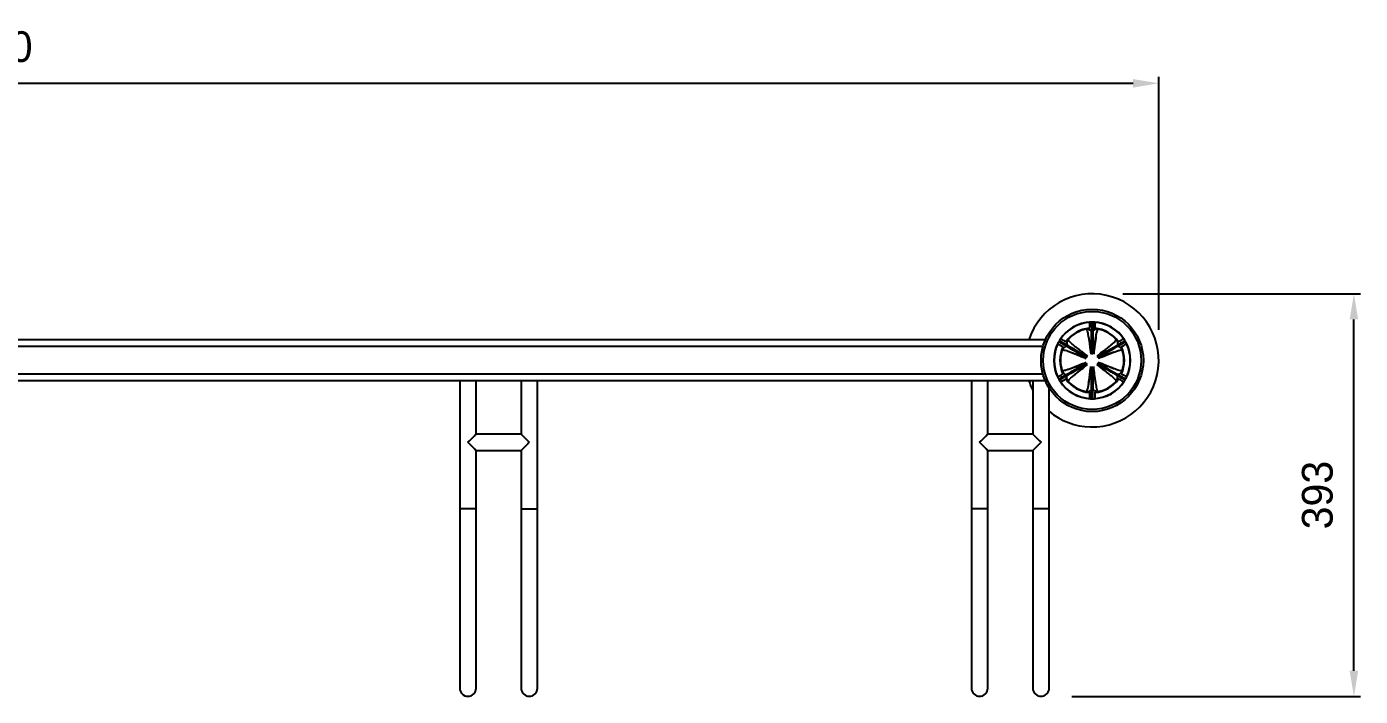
# Model space of a CAD drawing. Header units: millimetres. Extents: x 3621 to 9561, y -2206 to 1994.
# Drawn here: x 5261 to 6564, y -328 to 325 of the extents above; entities that cross this region are included whole.
import ezdxf

# ---------------------------------------------------------------- set-up
doc = ezdxf.new("R2010")
doc.units = ezdxf.units.MM
doc.header["$PDSIZE"] = -1
doc.layers.add('WYMIAR', color=96, linetype='Continuous')
doc.dimstyles.new('1-1', dxfattribs={"dimtxt": 30, "dimasz": 25, "dimexe": 6.25, "dimexo": 30, "dimgap": 20.625, "dimtad": 1, "dimdec": 1, "dimtxsty": 'Standard', "dimcen": 0, "dimclrd": 2, "dimclre": 2, "dimclrt": 2, "dimadec": 0, "dimazin": 0, "dimtfac": 1, "dimtdec": 1, "dimtmove": 0, "dimatfit": 3, "dimfxl": 0, "dimarcsym": 0})

# ---------------------------------------------------------------- blocks, each defined once
blk = doc.blocks.new('rzut')
for p, q in [((1536.6, 1018), (1536.6, 1009.5)), ((1537.9, 1018), (1537.9, 1009.5)), ((1531.4, 1011.1), (1531.4, 1011.1)), ((1531.4, 1011.1), (1531.4, 1011.1)), ((1534.2, 1010.8), (1536.4, 1009.6)), ((1536.4, 1009.6), (1536.6, 1009.5)), ((1536.6, 1009.5), (1536.6, 1009.4)), ((1536.6, 1009.4), (1536.8, 1009.3)), ((1543, 1011.1), (1543, 1011.1)), ((1543, 1011.1), (1543, 1011.1)), ((1491.4, 1000.6), (-576.9, 1000.6)), ((1489.1, 994.2), (-574.7, 994.2)), ((1507.9, 990.8), (1507.9, 990.8)), ((1509.5, 993.1), (1511.7, 994.4)), ((1511.7, 994.4), (1511.9, 994.5)), ((1511.9, 994.5), (1512.1, 994.6)), ((1511.9, 994.5), (1511.9, 994.5)), ((1513.7, 1000.9), (1513.7, 1000.9)), ((1560.7, 1000.9), (1560.7, 1000.9)), ((1560.7, 1000.9), (1560.7, 1000.9)), ((1561.9, 998.3), (1562, 995.8)), ((1562, 995.8), (1561.9, 995.6)), ((1561.9, 995.6), (1561.9, 995.3)), ((1561.9, 995.6), (1561.9, 995.6)), ((1566.5, 990.8), (1566.5, 990.8)), ((1489.1, 967), (-574.7, 967)), ((1507.9, 970.4), (1507.9, 970.4)), ((1512.5, 965.6), (1512.6, 965.7)), ((1512.5, 965.4), (1512.5, 965.6)), ((1512.6, 962.9), (1512.5, 965.4)), ((1512.6, 965.7), (1512.6, 965.9)), ((1562.5, 966.7), (1562.3, 966.6)), ((1562.6, 966.7), (1562.5, 966.7)), ((1562.8, 966.8), (1562.6, 966.7)), ((1564.9, 968.1), (1562.8, 966.8)), ((1566.5, 970.4), (1566.5, 970.4)), ((1491.4, 960.6), (-576.9, 960.6)), ((919.2, 960.6), (919.2, 835.6)), ((935.2, 908.6), (935.2, 960.6)), ((979.2, 960.6), (979.2, 908.6)), ((995.2, 835.6), (995.2, 960.6)), ((1419.2, 960.6), (1419.2, 835.6)), ((1435.2, 908.6), (1435.2, 960.6)), ((1479.2, 960.6), (1479.2, 908.6)), ((1495.2, 835.6), (1495.2, 953.5)), ((1513.7, 960.3), (1513.7, 960.3)), ((1536.6, 943.2), (1536.6, 951.7)), ((1537.8, 951.8), (1537.6, 951.9)), ((1537.9, 951.7), (1537.8, 951.8)), ((1538, 951.6), (1537.9, 951.7)), ((1537.9, 943.2), (1537.9, 951.7)), ((1540.3, 950.4), (1538, 951.6)), ((1560.7, 960.3), (1560.7, 960.3)), ((1560.7, 960.3), (1560.7, 960.3)), ((1531.4, 950.1), (1531.4, 950.1)), ((1531.4, 950.1), (1531.4, 950.1)), ((1543, 950.1), (1543, 950.1)), ((1543, 950.1), (1543, 950.1)), ((979.2, 908.6), (935.2, 908.6)), ((1479.2, 908.6), (1435.2, 908.6)), ((935.2, 835.6), (935.2, 892.6)), ((935.2, 892.6), (979.2, 892.6)), ((979.2, 892.6), (979.2, 835.6)), ((1435.2, 835.6), (1435.2, 892.6)), ((1435.2, 892.6), (1479.2, 892.6)), ((1479.2, 892.6), (1479.2, 835.6)), ((919.2, 835.6), (919.2, 660.6)), ((935.2, 835.6), (919.2, 835.6)), ((935.2, 660.6), (935.2, 835.6)), ((979.2, 835.6), (979.2, 660.6)), ((979.2, 835.6), (995.2, 835.6)), ((995.2, 660.6), (995.2, 835.6)), ((1419.2, 835.6), (1419.2, 660.6)), ((1435.2, 835.6), (1419.2, 835.6)), ((1435.2, 660.6), (1435.2, 835.6)), ((1479.2, 835.6), (1479.2, 660.6)), ((1495.2, 835.6), (1479.2, 835.6)), ((1495.2, 660.6), (1495.2, 835.6))]:
    blk.add_line(p, q)
at = {"flags": 128}
for points in [[(1531.4, 1011.1), (1532.8, 1011.1), (1534.2, 1010.8)], [(1536.6, 987), (1536.6, 990.2), (1536.6, 994.1), (1536.6, 997.9), (1536.6, 1001.2), (1536.6, 1005.2), (1536.6, 1007.9), (1536.6, 1009.5), (1536.6, 1009.5), (1536.6, 1009.5)], [(1504.5, 998.8), (1505.3, 998.3), (1506.1, 997.8), (1507, 997.3), (1507.9, 996.8), (1508.9, 996.2), (1509.8, 995.7), (1510.9, 995.1), (1511.9, 994.5)], [(1505.1, 999.9), (1505.9, 999.4), (1506.8, 998.9), (1507.7, 998.4), (1508.6, 997.9), (1509.5, 997.4), (1510.5, 996.8), (1511.5, 996.2), (1512.5, 995.6)], [(1507.9, 990.8), (1508.6, 992), (1509.5, 993.1)], [(1531.4, 983.3), (1528.6, 984.8), (1525.2, 986.8), (1521.9, 988.7), (1519, 990.3), (1515.6, 992.3), (1513.3, 993.7), (1511.9, 994.5), (1511.9, 994.5), (1511.9, 994.5)], [(1542.5, 984.3), (1545.2, 985.9), (1548.6, 987.9), (1551.9, 989.8), (1554.8, 991.5), (1558.2, 993.5), (1560.5, 994.8), (1561.9, 995.6), (1561.9, 995.6), (1561.9, 995.6)], [(1560.7, 1000.9), (1561.4, 999.7), (1561.9, 998.3)], [(1569.3, 999.9), (1568.5, 999.4), (1567.7, 998.9), (1566.8, 998.4), (1565.9, 997.9), (1564.9, 997.4), (1564, 996.8), (1562.9, 996.2), (1561.9, 995.6)], [(1570, 998.8), (1569.2, 998.3), (1568.3, 997.8), (1567.5, 997.3), (1566.5, 996.8), (1565.6, 996.2), (1564.6, 995.7), (1563.6, 995.1), (1562.6, 994.5)], [(1543.1, 977.9), (1545.8, 976.4), (1549.3, 974.4), (1552.5, 972.5), (1555.4, 970.9), (1558.9, 968.9), (1561.2, 967.5), (1562.6, 966.7), (1562.6, 966.7), (1562.6, 966.7)], [(1504.5, 962.5), (1505.3, 962.9), (1506.1, 963.4), (1507, 963.9), (1507.9, 964.4), (1508.9, 965), (1509.8, 965.6), (1510.9, 966.1), (1511.9, 966.7)], [(1505.1, 961.3), (1505.9, 961.8), (1506.8, 962.3), (1507.7, 962.8), (1508.6, 963.3), (1509.5, 963.8), (1510.5, 964.4), (1511.5, 965), (1512.5, 965.6)], [(1532, 976.9), (1529.3, 975.3), (1525.8, 973.3), (1522.6, 971.4), (1519.7, 969.7), (1516.2, 967.7), (1513.9, 966.4), (1512.5, 965.6), (1512.5, 965.6), (1512.5, 965.6)], [(1537.8, 974.2), (1537.8, 971.1), (1537.9, 967.1), (1537.9, 963.3), (1537.9, 960), (1537.9, 956), (1537.9, 953.3), (1537.9, 951.7), (1537.9, 951.7), (1537.9, 951.7)], [(1569.3, 961.3), (1568.5, 961.8), (1567.7, 962.3), (1566.8, 962.8), (1565.9, 963.3), (1564.9, 963.8), (1564, 964.4), (1562.9, 965), (1561.9, 965.6)], [(1570, 962.5), (1569.2, 962.9), (1568.3, 963.4), (1567.5, 963.9), (1566.5, 964.4), (1565.6, 965), (1564.6, 965.6), (1563.6, 966.1), (1562.6, 966.7)], [(1566.5, 970.4), (1565.9, 969.2), (1564.9, 968.1)], [(1513.7, 960.3), (1513, 961.5), (1512.6, 962.9)], [(1543, 950.1), (1541.7, 950.1), (1540.3, 950.4)], [(927.2, 900.6), (928.7, 902.1), (930.1, 903.5), (931.4, 904.8), (932.6, 906), (933.6, 907), (934.4, 907.8), (934.9, 908.3), (935.2, 908.6), (935.2, 908.6)], [(935.2, 892.6), (935.2, 892.6), (934.9, 892.9), (934.4, 893.4), (933.6, 894.2), (932.6, 895.2), (931.4, 896.4), (930.1, 897.7), (928.7, 899.1), (927.2, 900.6)], [(979.2, 908.6), (979.3, 908.5), (979.7, 908.1), (980.3, 907.5), (981.1, 906.7), (982.1, 905.7), (983.2, 904.6), (984.5, 903.3), (985.8, 902), (987.2, 900.6)], [(987.2, 900.6), (985.8, 899.2), (984.5, 897.9), (983.2, 896.6), (982.1, 895.5), (981.1, 894.5), (980.3, 893.7), (979.7, 893.1), (979.3, 892.7), (979.2, 892.6)], [(1427.2, 900.6), (1428.7, 902.1), (1430.1, 903.5), (1431.4, 904.8), (1432.6, 906), (1433.6, 907), (1434.4, 907.8), (1434.9, 908.3), (1435.2, 908.6), (1435.2, 908.6)], [(1435.2, 892.6), (1435.2, 892.6), (1434.9, 892.9), (1434.4, 893.4), (1433.6, 894.2), (1432.6, 895.2), (1431.4, 896.4), (1430.1, 897.7), (1428.7, 899.1), (1427.2, 900.6)], [(1479.2, 908.6), (1479.3, 908.5), (1479.7, 908.1), (1480.3, 907.5), (1481.1, 906.7), (1482.1, 905.7), (1483.2, 904.6), (1484.5, 903.3), (1485.8, 902), (1487.2, 900.6)], [(1487.2, 900.6), (1485.8, 899.2), (1484.5, 897.9), (1483.2, 896.6), (1482.1, 895.5), (1481.1, 894.5), (1480.3, 893.7), (1479.7, 893.1), (1479.3, 892.7), (1479.2, 892.6)]]:
    blk.add_lwpolyline(points, dxfattribs=at)
for radius in [50, 47.9]:
    blk.add_circle((1537.2, 980.6), radius)
for centre, radius, start, end in [((1537.2, 980.6), 65, 268.4875, 162.0798), ((1537.2, 980.6), 37.5, 92.2005, 147.7879), ((1537.2, 980.6), 37.2, 94.1997, 145.8003), ((1537.2, 980.6), 37.5, 32.2705, 87.7278), ((1537.2, 980.6), 37.2, 34.1997, 85.8003), ((1537.2, 980.6), 31.5, 95.0868, 144.9131), ((1537.2, 980.6), 31, 100.7192, 139.2808), ((1542.2, 1004.6), 6.53, 82.7963, 131.6151), ((1537.2, 980.6), 31.5, 35.0868, 84.9131), ((1537.2, 980.6), 31, 40.7192, 79.2808), ((1537.2, 980.6), 37.5, 152.2737, 207.7817), ((1537.2, 980.6), 37.2, 154.1997, 205.8003), ((1537.2, 980.6), 31.5, 155.0868, 204.9131), ((1537.2, 980.6), 31, 160.7192, 199.2808), ((1508.5, 991.8), 1.11, 240.5714, 240.7414), ((1518.9, 996.9), 6.53, 142.798, 191.6123), ((1513.8, 1000.9), 0.0418, 237.4119, 241.766), ((1560.5, 988.3), 6.53, 22.7976, 71.6143), ((1537.2, 980.6), 31.5, 335.0868, 24.9131), ((1537.2, 980.6), 31, 340.7192, 19.2808), ((1566.5, 990.8), 0.0142, 113.9782, 126.815), ((1537.2, 980.6), 37.5, 332.2455, 27.8265), ((1537.2, 980.6), 37.2, 334.1997, 25.8003), ((1537.2, 980.6), 6.47, 145.1457, 154.8549), ((1537.2, 980.6), 6.47, 205.1457, 214.8549), ((1537.2, 980.6), 6.47, 85.1457, 94.8549), ((1537.2, 980.6), 6.47, 25.1457, 34.8549), ((1537.2, 980.6), 6.47, 325.1457, 334.8549), ((1513.9, 972.9), 6.53, 202.7959, 251.6143), ((1508.5, 969.4), 1.11, 119.2586, 119.4286), ((1537.2, 980.6), 6.47, 265.1457, 274.8549), ((1555.5, 964.3), 6.53, 322.7965, 11.6138), ((1566.5, 970.4), 0.0142, 233.185, 246.0218), ((1537.2, 980.6), 65, 197.9202, 206.8353), ((1537.2, 980.6), 37.5, 212.1798, 267.7395), ((1537.2, 980.6), 37.2, 214.1997, 265.8003), ((1537.2, 980.6), 31.5, 215.0868, 264.9131), ((1537.2, 980.6), 31, 220.7192, 259.2808), ((1513.8, 960.3), 0.0418, 118.234, 122.5881), ((1532.2, 956.6), 6.53, 262.7973, 311.6133), ((1537.2, 980.6), 37.5, 272.1908, 327.7194), ((1537.2, 980.6), 31.5, 275.0868, 324.9131), ((1537.2, 980.6), 37.2, 274.1997, 325.8003), ((1537.2, 980.6), 31, 280.7192, 319.2808), ((1537.2, 980.6), 65, 229.7478, 268.4875), ((927.2, 660.6), 8, 180, 0), ((987.2, 660.6), 8, 180, 0), ((1427.2, 660.6), 8, 180, 0), ((1487.2, 660.6), 8, 180, 0)]:
    blk.add_arc(centre, radius, start, end)
for points, knots in [([(1534.5, 1017.7), (1534.5, 1016.8), (1534.5, 1015.1), (1534.4, 1013), (1534.4, 1012)], [0, 0, 0, 0, 0.495178, 1, 1, 1, 1]), ([(1536.6, 1018), (1536.1, 1018.1), (1535.6, 1018.1), (1535, 1018), (1534.8, 1017.9), (1534.6, 1017.8), (1534.5, 1017.8), (1534.5, 1017.7), (1534.5, 1017.7)], [0, 0, 0, 0, 0.560926, 0.70532, 0.840729, 0.90215, 0.964159, 1, 1, 1, 1]), ([(1537.9, 1018), (1537.7, 1018), (1537.4, 1018), (1537, 1018), (1536.7, 1018), (1536.6, 1018)], [0, 0, 0, 0, 0.378328, 0.683192, 1, 1, 1, 1]), ([(1540, 1017.7), (1539.9, 1017.7), (1539.9, 1017.8), (1539.9, 1017.8), (1539.6, 1018), (1538.9, 1018.1), (1538.3, 1018.1), (1537.9, 1018)], [0, 0, 0, 0, 0.033565, 0.079891, 0.170935, 0.492577, 1, 1, 1, 1]), ([(1540, 1012), (1540, 1012.9), (1540, 1014.6), (1540, 1016.5), (1540, 1017.5), (1540, 1017.7)], [0, 0, 0, 0, 0.424936, 0.855902, 1, 1, 1, 1]), ([(1534.4, 1012), (1534.4, 1012), (1534.4, 1011.9), (1534.4, 1011.9), (1534.1, 1011.7), (1533.1, 1011.4), (1532.2, 1011.2), (1531.4, 1011.1)], [0, 0, 0, 0, 0.0217328, 0.0516562, 0.1092917, 0.3110077, 1, 1, 1, 1]), ([(1531.4, 1011.1), (1531.4, 1011.1), (1531.4, 1011.1), (1531.5, 1011.1), (1531.5, 1011.1), (1531.5, 1011.1)], [0, 0, 0, 0, 0.418269, 0.841966, 1, 1, 1, 1]), ([(1531.4, 1011.1), (1531.4, 1011.1), (1531.4, 1011.1), (1531.4, 1011.1), (1531.4, 1011.1), (1531.4, 1011.1), (1531.4, 1011.1), (1531.4, 1011.1), (1531.4, 1011.1), (1531.4, 1011.1)], [0, 0, 0, 0, 0.2261548, 0.3598292, 0.5067984, 0.6404728, 0.7535502, 0.8666276, 1, 1, 1, 1]), ([(1531.5, 1011.1), (1531.6, 1010.9), (1532, 1010.3), (1532.5, 1008.6), (1533.1, 1006.1), (1533.5, 1004), (1533.7, 1003)], [0, 0, 0, 0, 0.163705, 0.491839, 0.744158, 1, 1, 1, 1]), ([(1536.8, 1009.3), (1536.8, 1009.3), (1536.9, 1009.3), (1537, 1009.3), (1537.1, 1009.3)], [0, 0, 0, 0, 0.262583, 1, 1, 1, 1]), ([(1537.1, 1009.3), (1537.1, 1009.2), (1537.3, 1009.2), (1537.6, 1009.3), (1537.8, 1009.4), (1537.9, 1009.5)], [0, 0, 0, 0, 0.198507, 0.598467, 1, 1, 1, 1]), ([(1537.9, 1009.5), (1537.9, 1009.5), (1537.9, 1009.2), (1537.9, 1008.1), (1537.9, 1005.3), (1537.9, 1001.8), (1537.9, 998), (1537.9, 994.3), (1537.9, 990.6), (1537.8, 988.1), (1537.8, 987)], [0, 0, 0, 0, 0.0000014, 0.1745603, 0.3491169, 0.5363672, 0.6636704, 0.7909703, 0.9119868, 1, 1, 1, 1]), ([(1543, 1011.1), (1542.4, 1011.2), (1541.6, 1011.4), (1540.7, 1011.6), (1540.4, 1011.7), (1540.2, 1011.8), (1540.1, 1011.9), (1540, 1011.9), (1540, 1012), (1540, 1012)], [0, 0, 0, 0, 0.605121, 0.732705, 0.820461, 0.907582, 0.944062, 0.980915, 1, 1, 1, 1]), ([(1540.8, 1003), (1540.9, 1003.6), (1541.2, 1005.5), (1541.7, 1007.9), (1542.4, 1010), (1542.8, 1010.7), (1543, 1011.1)], [0, 0, 0, 0, 0.156539, 0.470244, 0.733105, 1, 1, 1, 1]), ([(1543, 1011.1), (1543, 1011.1), (1543, 1011.1), (1543, 1011.1), (1543, 1011.1), (1543, 1011.1)], [0, 0, 0, 0, 0.296315, 0.689981, 1, 1, 1, 1]), ([(1543, 1011.1), (1543, 1011.1), (1543, 1011.1), (1543, 1011.1), (1543, 1011.1), (1543, 1011.1), (1543, 1011.1), (1543, 1011.1), (1543, 1011.1), (1543, 1011.1)], [0, 0, 0, 0, 0.113822, 0.248803, 0.362986, 0.497968, 0.646374, 0.760557, 1, 1, 1, 1]), ([(1504.5, 998.8), (1504.2, 998.4), (1503.9, 997.9), (1503.7, 997.4), (1503.7, 997.1), (1503.7, 997), (1503.7, 996.8), (1503.7, 996.8), (1503.7, 996.8)], [0, 0, 0, 0, 0.560935, 0.705293, 0.840744, 0.902158, 0.964167, 1, 1, 1, 1]), ([(1503.7, 996.8), (1504.5, 996.4), (1506, 995.5), (1507.7, 994.4), (1508.6, 993.9)], [0, 0, 0, 0, 0.4951751, 1, 1, 1, 1]), ([(1505.1, 999.9), (1505.1, 999.8), (1504.9, 999.5), (1504.7, 999.1), (1504.6, 998.9), (1504.5, 998.8)], [0, 0, 0, 0, 0.378297, 0.683171, 1, 1, 1, 1]), ([(1506.5, 1001.5), (1506.4, 1001.5), (1506.4, 1001.5), (1506.3, 1001.5), (1506, 1001.3), (1505.6, 1000.8), (1505.3, 1000.2), (1505.1, 999.9)], [0, 0, 0, 0, 0.0335503, 0.0798973, 0.1709229, 0.4925767, 1, 1, 1, 1]), ([(1511.4, 998.7), (1510.7, 999.2), (1509.2, 1000), (1507.5, 1000.9), (1506.7, 1001.4), (1506.5, 1001.5)], [0, 0, 0, 0, 0.424938, 0.8559, 1, 1, 1, 1]), ([(1508.6, 993.9), (1508.7, 993.9), (1508.7, 993.8), (1508.7, 993.7), (1508.8, 993.4), (1508.5, 992.4), (1508.2, 991.5), (1507.9, 990.8)], [0, 0, 0, 0, 0.0217253, 0.0516357, 0.10928, 0.3110097, 1, 1, 1, 1]), ([(1507.9, 990.8), (1507.9, 990.8), (1507.9, 990.8), (1508, 990.8), (1508, 990.8), (1508, 990.8)], [0, 0, 0, 0, 0.418308, 0.841745, 1, 1, 1, 1]), ([(1507.9, 990.8), (1507.9, 990.8), (1507.9, 990.8), (1507.9, 990.8), (1507.9, 990.8), (1507.9, 990.8), (1507.9, 990.8), (1507.9, 990.8), (1507.9, 990.8), (1507.9, 990.8)], [0, 0, 0, 0, 0.2445057, 0.3612244, 0.5124886, 0.6498439, 0.7665626, 0.8832813, 1, 1, 1, 1]), ([(1508, 990.8), (1508.2, 990.9), (1508.9, 990.9), (1510.6, 990.6), (1513.1, 989.8), (1515.1, 989.1), (1516.1, 988.7)], [0, 0, 0, 0, 0.163705, 0.49184, 0.744159, 1, 1, 1, 1]), ([(1513.7, 1000.9), (1513.3, 1000.4), (1512.8, 999.8), (1512.2, 999.1), (1511.9, 998.9), (1511.7, 998.8), (1511.6, 998.7), (1511.5, 998.7), (1511.4, 998.7), (1511.4, 998.7)], [0, 0, 0, 0, 0.605132, 0.732699, 0.820461, 0.907568, 0.944047, 0.980937, 1, 1, 1, 1]), ([(1512.1, 994.6), (1512.2, 994.6), (1512.2, 994.7), (1512.3, 994.7), (1512.3, 994.8)], [0, 0, 0, 0, 0.262452, 1, 1, 1, 1]), ([(1512.3, 994.8), (1512.4, 994.8), (1512.5, 995), (1512.6, 995.3), (1512.6, 995.5), (1512.5, 995.6)], [0, 0, 0, 0, 0.1984914, 0.5985158, 1, 1, 1, 1]), ([(1512.5, 995.6), (1512.5, 995.6), (1512.5, 995.5), (1513.9, 994.9), (1516.1, 993.6), (1519.2, 991.8), (1522.5, 989.9), (1525.7, 988), (1528.9, 986.1), (1531, 984.9), (1532, 984.3)], [0, 0, 0, 0, 0.000001, 0.17456, 0.349117, 0.536367, 0.663671, 0.79097, 0.911987, 1, 1, 1, 1]), ([(1513.7, 1000.8), (1513.7, 1000.8), (1513.7, 1000.8), (1513.7, 1000.9), (1513.7, 1000.9), (1513.7, 1000.9)], [0, 0, 0, 0, 0.296046, 0.689662, 1, 1, 1, 1]), ([(1513.7, 1000.9), (1513.7, 1000.9), (1513.7, 1000.9), (1513.7, 1000.9), (1513.7, 1000.9), (1513.7, 1000.9), (1513.7, 1000.9), (1513.7, 1000.9), (1513.7, 1000.9), (1513.7, 1000.9)], [0, 0, 0, 0, 0.130578, 0.261121, 0.369798, 0.500375, 0.662276, 0.770952, 1, 1, 1, 1]), ([(1519.6, 994.9), (1519.1, 995.3), (1517.6, 996.5), (1515.8, 998.2), (1514.3, 999.8), (1513.9, 1000.5), (1513.7, 1000.8)], [0, 0, 0, 0, 0.156539, 0.470245, 0.733105, 1, 1, 1, 1]), ([(1528.8, 987.9), (1528.6, 988), (1528.2, 988.3), (1527.5, 988.8), (1526.8, 989.3), (1526.1, 989.8), (1525.6, 990.2), (1525.1, 990.6), (1524.6, 990.9), (1524.1, 991.3), (1523.7, 991.7), (1523, 992.1), (1522.5, 992.6), (1521.9, 993.1), (1521.5, 993.4), (1520.9, 993.8), (1520.3, 994.3), (1519.9, 994.7), (1519.6, 994.9)], [0, 0, 0, 0, 0.05097, 0.101946, 0.203911, 0.254886, 0.305859, 0.356836, 0.407811, 0.458787, 0.509762, 0.560735, 0.6627, 0.713675, 0.76465, 0.815627, 0.907766, 1, 1, 1, 1]), ([(1519.6, 994.9), (1520.6, 994.1), (1522.6, 992.5), (1525.9, 989.9), (1529.3, 987.3), (1531.6, 985.6), (1532.7, 984.8)], [0, 0, 0, 0, 0.27819, 0.557091, 0.777588, 1, 1, 1, 1]), ([(1533.7, 1003), (1533.7, 1002.8), (1533.8, 1002.3), (1533.9, 1001.7), (1534, 1001), (1534.1, 1000.5), (1534.2, 999.9), (1534.3, 999.2), (1534.4, 998.4), (1534.5, 997.7), (1534.6, 997.1), (1534.6, 996.5), (1534.7, 995.9), (1534.8, 995), (1534.9, 994.2), (1535, 993.3), (1535.1, 992.5), (1535.1, 991.9), (1535.2, 991.6)], [0, 0, 0, 0, 0.050977, 0.152938, 0.203913, 0.254889, 0.305861, 0.356837, 0.4588, 0.509774, 0.560751, 0.611726, 0.6627, 0.713676, 0.815637, 0.866613, 0.917589, 1, 1, 1, 1]), ([(1533.7, 1003), (1533.9, 1001.7), (1534.3, 999.3), (1534.9, 995.1), (1535.4, 990.9), (1535.7, 988), (1535.9, 986.6)], [0, 0, 0, 0, 0.278189, 0.557091, 0.777589, 1, 1, 1, 1]), ([(1535.2, 991.6), (1535.4, 990.8), (1535.7, 989.7), (1536.1, 988.2), (1536.5, 987.4), (1536.7, 987.1)], [0, 0, 0, 0, 0.497196, 0.749515, 1, 1, 1, 1]), ([(1537.8, 987.1), (1538, 987.5), (1538.4, 988.4), (1538.8, 989.9), (1539.1, 991), (1539.3, 991.6)], [0, 0, 0, 0, 0.290905, 0.588291, 1, 1, 1, 1]), ([(1540.8, 1003), (1540.6, 1001.7), (1540.2, 999.3), (1539.6, 995.1), (1539.1, 990.9), (1538.7, 988), (1538.6, 986.6)], [0, 0, 0, 0, 0.278189, 0.557091, 0.777589, 1, 1, 1, 1]), ([(1539.3, 991.6), (1539.3, 991.8), (1539.3, 992.3), (1539.4, 993.1), (1539.5, 994), (1539.6, 994.9), (1539.7, 995.5), (1539.8, 996.1), (1539.9, 996.7), (1539.9, 997.3), (1540, 997.9), (1540.1, 998.7), (1540.2, 999.4), (1540.3, 1000.1), (1540.4, 1000.7), (1540.5, 1001.3), (1540.6, 1002.1), (1540.8, 1002.7), (1540.8, 1003)], [0, 0, 0, 0, 0.050974, 0.101949, 0.203912, 0.254887, 0.305861, 0.356839, 0.407813, 0.458787, 0.509764, 0.560738, 0.662699, 0.713676, 0.76465, 0.815626, 0.907766, 1, 1, 1, 1]), ([(1554.8, 994.9), (1553.8, 994.1), (1551.9, 992.5), (1548.6, 989.9), (1545.2, 987.3), (1542.9, 985.6), (1541.8, 984.8)], [0, 0, 0, 0, 0.27819, 0.557091, 0.777588, 1, 1, 1, 1]), ([(1562.6, 994.5), (1562.6, 994.5), (1562.6, 994.3), (1561.2, 993.8), (1559, 992.4), (1555.9, 990.6), (1552.6, 988.7), (1549.4, 986.9), (1546.2, 985.1), (1544, 983.8), (1543.1, 983.3)], [0, 0, 0, 0, 0.000001, 0.17456, 0.349117, 0.536368, 0.663671, 0.79097, 0.911987, 1, 1, 1, 1]), ([(1554.8, 994.9), (1554.7, 994.8), (1554.3, 994.5), (1553.8, 994), (1553.3, 993.6), (1552.8, 993.3), (1552.4, 992.9), (1551.8, 992.5), (1551.2, 992), (1550.6, 991.5), (1550.2, 991.2), (1549.7, 990.8), (1549.2, 990.4), (1548.5, 989.9), (1547.8, 989.4), (1547.1, 988.9), (1546.5, 988.4), (1546, 988.1), (1545.7, 987.9)], [0, 0, 0, 0, 0.050977, 0.152939, 0.203912, 0.25489, 0.305862, 0.356836, 0.458798, 0.509775, 0.56075, 0.611728, 0.6627, 0.713675, 0.815638, 0.866613, 0.91759, 1, 1, 1, 1]), ([(1560.7, 1000.8), (1560.6, 1000.6), (1560.3, 1000), (1559.1, 998.7), (1557.2, 996.9), (1555.6, 995.5), (1554.8, 994.9)], [0, 0, 0, 0, 0.163705, 0.491839, 0.744158, 1, 1, 1, 1]), ([(1558.4, 988.7), (1559, 988.9), (1560.8, 989.6), (1563.2, 990.4), (1565.3, 990.9), (1566.1, 990.9), (1566.5, 990.8)], [0, 0, 0, 0, 0.15654, 0.470244, 0.733106, 1, 1, 1, 1]), ([(1560.7, 1000.9), (1560.7, 1000.9), (1560.7, 1000.9), (1560.7, 1000.8), (1560.7, 1000.8), (1560.7, 1000.8)], [0, 0, 0, 0, 0.418372, 0.841724, 1, 1, 1, 1]), ([(1563, 998.7), (1563, 998.7), (1563, 998.7), (1562.9, 998.7), (1562.6, 998.9), (1561.8, 999.6), (1561.2, 1000.3), (1560.7, 1000.9)], [0, 0, 0, 0, 0.021759, 0.051674, 0.109318, 0.311024, 1, 1, 1, 1]), ([(1560.7, 1000.9), (1560.7, 1000.9), (1560.7, 1000.9), (1560.7, 1000.9), (1560.7, 1000.9), (1560.7, 1000.9), (1560.7, 1000.9), (1560.7, 1000.9), (1560.7, 1000.9), (1560.7, 1000.9)], [0, 0, 0, 0, 0.25849, 0.366072, 0.526343, 0.633925, 0.763188, 0.892418, 1, 1, 1, 1]), ([(1561.9, 995.3), (1561.9, 995.3), (1561.9, 995.2), (1561.9, 995.1), (1561.9, 995.1)], [0, 0, 0, 0, 0.262428, 1, 1, 1, 1]), ([(1561.9, 995.1), (1562, 995), (1562, 994.9), (1562.2, 994.6), (1562.5, 994.5), (1562.6, 994.5)], [0, 0, 0, 0, 0.198467, 0.598459, 1, 1, 1, 1]), ([(1568, 1001.5), (1567.2, 1001.1), (1565.7, 1000.2), (1563.9, 999.2), (1563, 998.7)], [0, 0, 0, 0, 0.495183, 1, 1, 1, 1]), ([(1566.5, 990.8), (1566.3, 991.4), (1566, 992.2), (1565.8, 993.1), (1565.7, 993.4), (1565.7, 993.6), (1565.7, 993.8), (1565.8, 993.8), (1565.8, 993.9), (1565.8, 993.9)], [0, 0, 0, 0, 0.605132, 0.732686, 0.820457, 0.907567, 0.94405, 0.980915, 1, 1, 1, 1]), ([(1565.8, 993.9), (1566.6, 994.3), (1568.1, 995.2), (1569.7, 996.2), (1570.5, 996.7), (1570.7, 996.8)], [0, 0, 0, 0, 0.424931, 0.855903, 1, 1, 1, 1]), ([(1566.5, 990.8), (1566.5, 990.8), (1566.5, 990.8), (1566.5, 990.8), (1566.5, 990.8), (1566.5, 990.8)], [0, 0, 0, 0, 0.296127, 0.690182, 1, 1, 1, 1]), ([(1566.5, 990.8), (1566.5, 990.8), (1566.5, 990.8), (1566.5, 990.8), (1566.5, 990.8), (1566.5, 990.8), (1566.5, 990.8), (1566.5, 990.8), (1566.5, 990.8), (1566.5, 990.8)], [0, 0, 0, 0, 0.1155965, 0.2311929, 0.3673963, 0.4827939, 0.6326037, 0.7688071, 1, 1, 1, 1]), ([(1569.3, 999.9), (1569.1, 1000.3), (1568.9, 1000.8), (1568.5, 1001.2), (1568.3, 1001.4), (1568.2, 1001.5), (1568.1, 1001.5), (1568, 1001.5), (1568, 1001.5)], [0, 0, 0, 0, 0.560935, 0.705285, 0.840733, 0.902143, 0.964151, 1, 1, 1, 1]), ([(1570, 998.8), (1569.9, 998.9), (1569.7, 999.1), (1569.5, 999.5), (1569.4, 999.8), (1569.3, 999.9)], [0, 0, 0, 0, 0.378286, 0.68319, 1, 1, 1, 1]), ([(1570.7, 996.8), (1570.7, 996.8), (1570.8, 996.8), (1570.8, 996.9), (1570.8, 997.3), (1570.5, 997.9), (1570.2, 998.4), (1570, 998.8)], [0, 0, 0, 0, 0.033571, 0.079897, 0.170946, 0.49258, 1, 1, 1, 1]), ([(1511.9, 966.7), (1511.9, 966.7), (1511.9, 966.9), (1513.2, 967.4), (1515.4, 968.8), (1518.5, 970.6), (1521.8, 972.5), (1525.1, 974.3), (1528.3, 976.2), (1530.4, 977.4), (1531.4, 977.9)], [0, 0, 0, 0, 0.000001, 0.17456, 0.349117, 0.536368, 0.663671, 0.79097, 0.911987, 1, 1, 1, 1]), ([(1516.1, 988.7), (1516.2, 988.6), (1516.7, 988.5), (1517.3, 988.2), (1518, 988), (1518.5, 987.8), (1519, 987.6), (1519.7, 987.3), (1520.4, 987), (1521.1, 986.8), (1521.6, 986.5), (1522.2, 986.3), (1522.8, 986.1), (1523.5, 985.7), (1524.3, 985.4), (1525.1, 985), (1525.8, 984.7), (1526.4, 984.5), (1526.7, 984.3)], [0, 0, 0, 0, 0.050978, 0.152942, 0.203913, 0.254891, 0.305864, 0.356839, 0.458802, 0.509773, 0.560753, 0.611725, 0.662698, 0.713676, 0.815638, 0.866612, 0.917589, 1, 1, 1, 1]), ([(1516.1, 988.7), (1517.3, 988.3), (1519.6, 987.4), (1523.5, 985.8), (1527.4, 984.2), (1530.1, 983), (1531.4, 982.4)], [0, 0, 0, 0, 0.278189, 0.557091, 0.777591, 1, 1, 1, 1]), ([(1516.1, 972.5), (1517.3, 973), (1519.6, 973.8), (1523.5, 975.4), (1527.4, 977.1), (1530.1, 978.2), (1531.4, 978.8)], [0, 0, 0, 0, 0.278189, 0.557091, 0.777591, 1, 1, 1, 1]), ([(1526.7, 984.3), (1527.4, 984.1), (1528.6, 983.8), (1530.1, 983.4), (1531, 983.4), (1531.4, 983.4)], [0, 0, 0, 0, 0.497188, 0.749505, 1, 1, 1, 1]), ([(1531.4, 977.9), (1530.9, 977.8), (1529.9, 977.7), (1528.4, 977.3), (1527.3, 977.1), (1526.7, 976.9)], [0, 0, 0, 0, 0.290903, 0.588293, 1, 1, 1, 1]), ([(1531.9, 984.3), (1531.6, 984.7), (1531.1, 985.5), (1530, 986.7), (1529.2, 987.4), (1528.8, 987.9)], [0, 0, 0, 0, 0.290906, 0.588284, 1, 1, 1, 1]), ([(1545.7, 987.9), (1545.2, 987.3), (1544.4, 986.5), (1543.2, 985.4), (1542.8, 984.7), (1542.5, 984.3)], [0, 0, 0, 0, 0.4971972, 0.7495156, 1, 1, 1, 1]), ([(1558.4, 988.7), (1557.2, 988.3), (1554.9, 987.4), (1550.9, 985.8), (1547, 984.2), (1544.4, 983), (1543.1, 982.4)], [0, 0, 0, 0, 0.278189, 0.557091, 0.777591, 1, 1, 1, 1]), ([(1543.1, 983.4), (1543.6, 983.4), (1544.5, 983.5), (1546.1, 983.9), (1547.1, 984.2), (1547.8, 984.3)], [0, 0, 0, 0, 0.290921, 0.588293, 1, 1, 1, 1]), ([(1558.4, 972.5), (1557.2, 973), (1554.9, 973.8), (1550.9, 975.4), (1547, 977.1), (1544.4, 978.2), (1543.1, 978.8)], [0, 0, 0, 0, 0.278189, 0.557091, 0.777591, 1, 1, 1, 1]), ([(1547.8, 976.9), (1547, 977.1), (1545.9, 977.4), (1544.3, 977.8), (1543.5, 977.8), (1543.1, 977.9)], [0, 0, 0, 0, 0.497188, 0.749505, 1, 1, 1, 1]), ([(1547.8, 984.3), (1548, 984.4), (1548.4, 984.6), (1549.2, 985), (1550, 985.3), (1550.8, 985.7), (1551.3, 985.9), (1551.9, 986.1), (1552.5, 986.4), (1553, 986.6), (1553.6, 986.8), (1554.3, 987.1), (1555, 987.4), (1555.7, 987.7), (1556.2, 987.9), (1556.8, 988.1), (1557.6, 988.4), (1558.1, 988.6), (1558.4, 988.7)], [0, 0, 0, 0, 0.050978, 0.10195, 0.203913, 0.254887, 0.305862, 0.356841, 0.407813, 0.45879, 0.509764, 0.560739, 0.6627, 0.713673, 0.764652, 0.815627, 0.907767, 1, 1, 1, 1]), ([(1508.6, 967.3), (1507.9, 966.9), (1506.4, 966), (1504.8, 965), (1504, 964.5), (1503.7, 964.4)], [0, 0, 0, 0, 0.424938, 0.855905, 1, 1, 1, 1]), ([(1503.7, 964.4), (1503.7, 964.4), (1503.7, 964.4), (1503.7, 964.3), (1503.7, 964), (1503.9, 963.3), (1504.3, 962.8), (1504.5, 962.5)], [0, 0, 0, 0, 0.033571, 0.079897, 0.170946, 0.49258, 1, 1, 1, 1]), ([(1508, 970.4), (1508, 970.4), (1507.9, 970.4), (1507.9, 970.4), (1507.9, 970.4), (1507.9, 970.4)], [0, 0, 0, 0, 0.29611, 0.689678, 1, 1, 1, 1]), ([(1507.9, 970.4), (1508.1, 969.8), (1508.4, 969), (1508.7, 968.2), (1508.7, 967.8), (1508.7, 967.6), (1508.7, 967.5), (1508.7, 967.4), (1508.6, 967.3), (1508.6, 967.3)], [0, 0, 0, 0, 0.605137, 0.732693, 0.820471, 0.907579, 0.944063, 0.980915, 1, 1, 1, 1]), ([(1507.9, 970.4), (1507.9, 970.4), (1507.9, 970.4), (1507.9, 970.4), (1507.9, 970.4), (1507.9, 970.4), (1507.9, 970.4), (1507.9, 970.4), (1507.9, 970.4), (1507.9, 970.4)], [0, 0, 0, 0, 0.1167187, 0.2334374, 0.3501561, 0.4875114, 0.6387756, 0.7554943, 1, 1, 1, 1]), ([(1516.1, 972.5), (1515.5, 972.3), (1513.6, 971.6), (1511.3, 970.8), (1509.2, 970.4), (1508.4, 970.4), (1508, 970.4)], [0, 0, 0, 0, 0.156537, 0.470244, 0.733105, 1, 1, 1, 1]), ([(1512.5, 966.1), (1512.5, 966.2), (1512.4, 966.3), (1512.2, 966.6), (1512, 966.7), (1511.9, 966.7)], [0, 0, 0, 0, 0.198467, 0.598459, 1, 1, 1, 1]), ([(1512.6, 965.9), (1512.6, 965.9), (1512.5, 966), (1512.5, 966.1), (1512.5, 966.1)], [0, 0, 0, 0, 0.262428, 1, 1, 1, 1]), ([(1513.7, 960.4), (1513.8, 960.6), (1514.2, 961.2), (1515.3, 962.6), (1517.2, 964.3), (1518.8, 965.7), (1519.6, 966.3)], [0, 0, 0, 0, 0.1637056, 0.4918388, 0.7441581, 1, 1, 1, 1]), ([(1526.7, 976.9), (1526.5, 976.8), (1526.1, 976.6), (1525.3, 976.3), (1524.5, 975.9), (1523.7, 975.6), (1523.1, 975.3), (1522.5, 975.1), (1522, 974.8), (1521.4, 974.6), (1520.9, 974.4), (1520.2, 974.1), (1519.5, 973.8), (1518.8, 973.5), (1518.3, 973.3), (1517.6, 973.1), (1516.9, 972.8), (1516.4, 972.6), (1516.1, 972.5)], [0, 0, 0, 0, 0.050972, 0.10195, 0.203913, 0.254887, 0.305862, 0.356836, 0.407813, 0.458785, 0.509764, 0.560739, 0.662695, 0.713673, 0.764648, 0.815623, 0.907766, 1, 1, 1, 1]), ([(1519.6, 966.3), (1520.6, 967.1), (1522.6, 968.7), (1525.9, 971.3), (1529.3, 973.9), (1531.6, 975.6), (1532.7, 976.5)], [0, 0, 0, 0, 0.27819, 0.557091, 0.777588, 1, 1, 1, 1]), ([(1519.6, 966.3), (1519.8, 966.4), (1520.1, 966.7), (1520.7, 967.2), (1521.2, 967.6), (1521.6, 967.9), (1522, 968.3), (1522.6, 968.7), (1523.2, 969.2), (1523.8, 969.7), (1524.3, 970.1), (1524.8, 970.4), (1525.3, 970.8), (1525.9, 971.3), (1526.6, 971.8), (1527.3, 972.3), (1528, 972.8), (1528.5, 973.1), (1528.8, 973.3)], [0, 0, 0, 0, 0.050977, 0.152939, 0.203912, 0.25489, 0.305862, 0.356836, 0.458802, 0.509775, 0.560754, 0.611728, 0.6627, 0.713679, 0.815638, 0.866613, 0.91759, 1, 1, 1, 1]), ([(1528.8, 973.3), (1529.3, 973.9), (1530.1, 974.7), (1531.2, 975.9), (1531.7, 976.6), (1531.9, 976.9)], [0, 0, 0, 0, 0.4971972, 0.7495156, 1, 1, 1, 1]), ([(1533.7, 958.2), (1533.9, 959.5), (1534.3, 962), (1534.9, 966.1), (1535.4, 970.4), (1535.7, 973.2), (1535.9, 974.6)], [0, 0, 0, 0, 0.278189, 0.557091, 0.777589, 1, 1, 1, 1]), ([(1535.2, 969.6), (1535.2, 969.4), (1535.1, 969), (1535, 968.1), (1534.9, 967.2), (1534.8, 966.4), (1534.8, 965.7), (1534.7, 965.1), (1534.6, 964.5), (1534.5, 963.9), (1534.4, 963.3), (1534.3, 962.6), (1534.2, 961.8), (1534.1, 961.1), (1534, 960.6), (1533.9, 959.9), (1533.8, 959.1), (1533.7, 958.5), (1533.7, 958.2)], [0, 0, 0, 0, 0.050974, 0.101949, 0.203912, 0.254886, 0.305862, 0.356839, 0.407813, 0.458787, 0.509764, 0.560738, 0.662699, 0.713676, 0.76465, 0.815626, 0.907766, 1, 1, 1, 1]), ([(1536.7, 974.2), (1536.5, 973.7), (1536.1, 972.8), (1535.6, 971.3), (1535.3, 970.2), (1535.2, 969.6)], [0, 0, 0, 0, 0.290905, 0.588291, 1, 1, 1, 1]), ([(1536.6, 951.7), (1536.6, 951.7), (1536.6, 952), (1536.6, 953.2), (1536.6, 955.9), (1536.6, 959.4), (1536.6, 963.2), (1536.6, 967), (1536.6, 970.6), (1536.6, 973.1), (1536.6, 974.2)], [0, 0, 0, 0, 0.000001, 0.17456, 0.349117, 0.536367, 0.66367, 0.79097, 0.911987, 1, 1, 1, 1]), ([(1539.3, 969.6), (1539.1, 970.4), (1538.8, 971.5), (1538.4, 973), (1538, 973.8), (1537.8, 974.2)], [0, 0, 0, 0, 0.4971898, 0.7495077, 1, 1, 1, 1]), ([(1540.8, 958.2), (1540.6, 959.5), (1540.2, 962), (1539.6, 966.1), (1539.1, 970.4), (1538.7, 973.2), (1538.6, 974.6)], [0, 0, 0, 0, 0.278189, 0.557091, 0.777589, 1, 1, 1, 1]), ([(1540.8, 958.2), (1540.8, 958.4), (1540.7, 958.9), (1540.6, 959.5), (1540.5, 960.2), (1540.4, 960.8), (1540.3, 961.3), (1540.2, 962), (1540.1, 962.8), (1540, 963.6), (1539.9, 964.1), (1539.8, 964.7), (1539.7, 965.4), (1539.6, 966.2), (1539.5, 967), (1539.5, 967.9), (1539.4, 968.7), (1539.3, 969.3), (1539.3, 969.6)], [0, 0, 0, 0, 0.050976, 0.152938, 0.203913, 0.254888, 0.305861, 0.356837, 0.458799, 0.509774, 0.56075, 0.611726, 0.662699, 0.713676, 0.815637, 0.866612, 0.917589, 1, 1, 1, 1]), ([(1554.8, 966.3), (1553.8, 967.1), (1551.9, 968.7), (1548.6, 971.3), (1545.2, 973.9), (1542.9, 975.6), (1541.8, 976.5)], [0, 0, 0, 0, 0.27819, 0.557091, 0.777588, 1, 1, 1, 1]), ([(1542.5, 976.9), (1542.8, 976.5), (1543.4, 975.7), (1544.5, 974.6), (1545.3, 973.8), (1545.7, 973.3)], [0, 0, 0, 0, 0.290906, 0.588296, 1, 1, 1, 1]), ([(1561.9, 965.6), (1561.9, 965.6), (1561.9, 965.7), (1560.5, 966.3), (1558.4, 967.7), (1555.3, 969.4), (1552, 971.3), (1548.7, 973.2), (1545.6, 975.1), (1543.4, 976.3), (1542.5, 976.9)], [0, 0, 0, 0, 0.000001, 0.174561, 0.349117, 0.536367, 0.66367, 0.790971, 0.911987, 1, 1, 1, 1]), ([(1545.7, 973.3), (1545.9, 973.2), (1546.3, 972.9), (1547, 972.4), (1547.7, 971.9), (1548.4, 971.4), (1548.9, 971), (1549.4, 970.7), (1549.9, 970.3), (1550.3, 969.9), (1550.8, 969.6), (1551.4, 969.1), (1552, 968.6), (1552.6, 968.2), (1553, 967.8), (1553.5, 967.4), (1554.1, 966.9), (1554.6, 966.5), (1554.8, 966.3)], [0, 0, 0, 0, 0.050975, 0.101946, 0.203911, 0.254886, 0.305863, 0.356836, 0.407811, 0.458787, 0.509766, 0.560739, 0.6627, 0.713675, 0.76465, 0.815627, 0.907766, 1, 1, 1, 1]), ([(1558.4, 972.5), (1558.2, 972.6), (1557.8, 972.7), (1557.1, 973), (1556.5, 973.2), (1556, 973.4), (1555.5, 973.6), (1554.8, 973.9), (1554.1, 974.2), (1553.4, 974.5), (1552.8, 974.7), (1552.3, 974.9), (1551.7, 975.2), (1550.9, 975.5), (1550.2, 975.8), (1549.4, 976.2), (1548.6, 976.5), (1548.1, 976.7), (1547.8, 976.9)], [0, 0, 0, 0, 0.050978, 0.152937, 0.203913, 0.254887, 0.30586, 0.356835, 0.458797, 0.509774, 0.560748, 0.611725, 0.662698, 0.713676, 0.815638, 0.866612, 0.917589, 1, 1, 1, 1]), ([(1554.8, 966.3), (1555.3, 965.9), (1556.8, 964.7), (1558.7, 963), (1560.1, 961.4), (1560.5, 960.7), (1560.7, 960.4)], [0, 0, 0, 0, 0.156539, 0.470245, 0.733105, 1, 1, 1, 1]), ([(1566.5, 970.4), (1566.3, 970.4), (1565.5, 970.3), (1563.8, 970.7), (1561.3, 971.4), (1559.4, 972.2), (1558.4, 972.5)], [0, 0, 0, 0, 0.163705, 0.49184, 0.744159, 1, 1, 1, 1]), ([(1562.1, 966.4), (1562.1, 966.4), (1562, 966.2), (1561.9, 966), (1561.9, 965.7), (1561.9, 965.6)], [0, 0, 0, 0, 0.1984305, 0.5984867, 1, 1, 1, 1]), ([(1562.3, 966.6), (1562.3, 966.6), (1562.2, 966.5), (1562.2, 966.5), (1562.1, 966.4)], [0, 0, 0, 0, 0.262451, 1, 1, 1, 1]), ([(1565.8, 967.3), (1565.8, 967.3), (1565.8, 967.4), (1565.7, 967.5), (1565.7, 967.8), (1566, 968.8), (1566.3, 969.7), (1566.5, 970.4)], [0, 0, 0, 0, 0.021748, 0.051658, 0.109301, 0.311033, 1, 1, 1, 1]), ([(1570.7, 964.4), (1570, 964.9), (1568.5, 965.8), (1566.7, 966.8), (1565.8, 967.3)], [0, 0, 0, 0, 0.495181, 1, 1, 1, 1]), ([(1566.5, 970.4), (1566.5, 970.4), (1566.5, 970.4), (1566.5, 970.4), (1566.5, 970.4), (1566.5, 970.4)], [0, 0, 0, 0, 0.418308, 0.841745, 1, 1, 1, 1]), ([(1566.5, 970.4), (1566.5, 970.4), (1566.5, 970.4), (1566.5, 970.4), (1566.5, 970.4), (1566.5, 970.4), (1566.5, 970.4), (1566.5, 970.4), (1566.5, 970.4), (1566.5, 970.4)], [0, 0, 0, 0, 0.231193, 0.367396, 0.517206, 0.632604, 0.768807, 0.884404, 1, 1, 1, 1]), ([(1570, 962.5), (1570.2, 962.8), (1570.5, 963.3), (1570.7, 963.8), (1570.8, 964.1), (1570.8, 964.3), (1570.8, 964.4), (1570.7, 964.4), (1570.7, 964.4)], [0, 0, 0, 0, 0.560928, 0.705286, 0.840735, 0.902149, 0.964168, 1, 1, 1, 1]), ([(1504.5, 962.5), (1504.6, 962.3), (1504.7, 962.1), (1505, 961.7), (1505.1, 961.4), (1505.1, 961.3)], [0, 0, 0, 0, 0.378333, 0.683191, 1, 1, 1, 1]), ([(1505.1, 961.3), (1505.3, 960.9), (1505.6, 960.5), (1506, 960), (1506.1, 959.8), (1506.3, 959.7), (1506.4, 959.7), (1506.4, 959.7), (1506.5, 959.7)], [0, 0, 0, 0, 0.560937, 0.705287, 0.840766, 0.902177, 0.964185, 1, 1, 1, 1]), ([(1506.5, 959.7), (1507.2, 960.1), (1508.7, 961), (1510.5, 962), (1511.4, 962.5)], [0, 0, 0, 0, 0.495177, 1, 1, 1, 1]), ([(1511.4, 962.5), (1511.4, 962.5), (1511.5, 962.5), (1511.6, 962.5), (1511.9, 962.4), (1512.6, 961.7), (1513.2, 960.9), (1513.7, 960.3)], [0, 0, 0, 0, 0.021729, 0.0516442, 0.1092881, 0.311021, 1, 1, 1, 1]), ([(1513.7, 960.3), (1513.7, 960.3), (1513.7, 960.4), (1513.7, 960.4), (1513.7, 960.4), (1513.7, 960.4)], [0, 0, 0, 0, 0.418269, 0.841763, 1, 1, 1, 1]), ([(1513.7, 960.3), (1513.7, 960.3), (1513.7, 960.3), (1513.7, 960.3), (1513.7, 960.3), (1513.7, 960.3), (1513.7, 960.3), (1513.7, 960.3), (1513.7, 960.3), (1513.7, 960.3)], [0, 0, 0, 0, 0.229048, 0.3377243, 0.4996245, 0.6302023, 0.7388786, 0.8694222, 1, 1, 1, 1]), ([(1533.7, 958.2), (1533.6, 957.6), (1533.2, 955.7), (1532.7, 953.3), (1532.1, 951.2), (1531.7, 950.5), (1531.5, 950.1)], [0, 0, 0, 0, 0.156539, 0.470244, 0.733105, 1, 1, 1, 1]), ([(1537.4, 952), (1537.3, 952), (1537.2, 952), (1536.9, 951.9), (1536.7, 951.8), (1536.6, 951.7)], [0, 0, 0, 0, 0.1985294, 0.598535, 1, 1, 1, 1]), ([(1537.6, 951.9), (1537.6, 951.9), (1537.5, 951.9), (1537.5, 951.9), (1537.4, 952)], [0, 0, 0, 0, 0.262462, 1, 1, 1, 1]), ([(1543, 950.1), (1542.9, 950.3), (1542.5, 950.9), (1541.9, 952.6), (1541.3, 955.2), (1541, 957.2), (1540.8, 958.2)], [0, 0, 0, 0, 0.1637054, 0.4918392, 0.7441574, 1, 1, 1, 1]), ([(1560.7, 960.3), (1561.2, 960.8), (1561.7, 961.4), (1562.3, 962.1), (1562.5, 962.3), (1562.7, 962.4), (1562.9, 962.5), (1563, 962.5), (1563, 962.5), (1563, 962.5)], [0, 0, 0, 0, 0.605126, 0.732697, 0.820488, 0.907597, 0.944077, 0.980936, 1, 1, 1, 1]), ([(1560.7, 960.4), (1560.7, 960.4), (1560.7, 960.4), (1560.7, 960.4), (1560.7, 960.3), (1560.7, 960.3)], [0, 0, 0, 0, 0.296193, 0.690004, 1, 1, 1, 1]), ([(1560.7, 960.3), (1560.7, 960.3), (1560.7, 960.3), (1560.7, 960.3), (1560.7, 960.3), (1560.7, 960.3), (1560.7, 960.3), (1560.7, 960.3), (1560.7, 960.3), (1560.7, 960.3)], [0, 0, 0, 0, 0.1075823, 0.2368116, 0.3660749, 0.4736572, 0.6339275, 0.7415098, 1, 1, 1, 1]), ([(1563, 962.5), (1563.8, 962.1), (1565.3, 961.2), (1566.9, 960.3), (1567.8, 959.8), (1568, 959.7)], [0, 0, 0, 0, 0.424938, 0.8559, 1, 1, 1, 1]), ([(1568, 959.7), (1568, 959.7), (1568.1, 959.7), (1568.2, 959.7), (1568.4, 959.9), (1568.9, 960.4), (1569.1, 961), (1569.3, 961.3)], [0, 0, 0, 0, 0.0335503, 0.0798973, 0.1709229, 0.4925767, 1, 1, 1, 1]), ([(1569.3, 961.3), (1569.4, 961.5), (1569.5, 961.7), (1569.7, 962.1), (1569.9, 962.3), (1570, 962.5)], [0, 0, 0, 0, 0.378297, 0.683171, 1, 1, 1, 1]), ([(1531.5, 950.1), (1531.5, 950.1), (1531.5, 950.1), (1531.4, 950.1), (1531.4, 950.1), (1531.4, 950.1)], [0, 0, 0, 0, 0.295809, 0.69011, 1, 1, 1, 1]), ([(1531.4, 950.1), (1532.1, 950), (1532.9, 949.9), (1533.7, 949.6), (1534, 949.5), (1534.2, 949.4), (1534.4, 949.3), (1534.4, 949.3), (1534.4, 949.2), (1534.4, 949.2)], [0, 0, 0, 0, 0.605143, 0.732691, 0.820477, 0.907565, 0.944044, 0.980916, 1, 1, 1, 1]), ([(1531.4, 950.1), (1531.4, 950.1), (1531.4, 950.1), (1531.4, 950.1), (1531.4, 950.1), (1531.4, 950.1), (1531.4, 950.1), (1531.4, 950.1), (1531.4, 950.1), (1531.4, 950.1)], [0, 0, 0, 0, 0.1333724, 0.2464498, 0.3595272, 0.4932016, 0.6401708, 0.7738452, 1, 1, 1, 1]), ([(1534.4, 949.2), (1534.4, 948.3), (1534.5, 946.6), (1534.5, 944.7), (1534.5, 943.8), (1534.5, 943.5)], [0, 0, 0, 0, 0.424936, 0.855902, 1, 1, 1, 1]), ([(1534.5, 943.5), (1534.5, 943.5), (1534.5, 943.4), (1534.6, 943.4), (1534.9, 943.2), (1535.6, 943.1), (1536.2, 943.1), (1536.6, 943.2)], [0, 0, 0, 0, 0.033563, 0.079887, 0.170927, 0.492555, 1, 1, 1, 1]), ([(1536.6, 943.2), (1536.7, 943.2), (1537, 943.2), (1537.5, 943.2), (1537.8, 943.2), (1537.9, 943.2)], [0, 0, 0, 0, 0.378241, 0.683105, 1, 1, 1, 1]), ([(1537.9, 943.2), (1538.3, 943.1), (1538.9, 943.1), (1539.5, 943.2), (1539.7, 943.3), (1539.9, 943.4), (1539.9, 943.4), (1539.9, 943.5), (1540, 943.5)], [0, 0, 0, 0, 0.560933, 0.705285, 0.840737, 0.902159, 0.964169, 1, 1, 1, 1]), ([(1540, 949.2), (1540, 949.2), (1540, 949.3), (1540.1, 949.4), (1540.3, 949.5), (1541.3, 949.8), (1542.3, 950), (1543, 950.1)], [0, 0, 0, 0, 0.021726, 0.05165, 0.109286, 0.311036, 1, 1, 1, 1]), ([(1540, 943.5), (1540, 944.4), (1540, 946.1), (1540, 948.2), (1540, 949.2)], [0, 0, 0, 0, 0.495178, 1, 1, 1, 1]), ([(1543, 950.1), (1543, 950.1), (1543, 950.1), (1543, 950.1), (1543, 950.1), (1543, 950.1)], [0, 0, 0, 0, 0.418436, 0.841628, 1, 1, 1, 1]), ([(1543, 950.1), (1543, 950.1), (1543, 950.1), (1543, 950.1), (1543, 950.1), (1543, 950.1), (1543, 950.1), (1543, 950.1), (1543, 950.1), (1543, 950.1)], [0, 0, 0, 0, 0.239443, 0.353626, 0.502032, 0.637014, 0.751197, 0.886178, 1, 1, 1, 1])]:
    blk.add_open_spline(points, degree=3, knots=knots)
blk = doc.blocks.new('*D12')
at = {"layer": 'Defpoints', "color": 0}
for p in [(6302.2, 64.6), (6557.9, 64.6), (6252.2, -328.4)]:
    blk.add_point(p, dxfattribs=at)
at = {"layer": 'WYMIAR', "color": 2, "lineweight": -2}
for p, q in [((6332.2, 64.6), (6564.2, 64.6)), ((6557.9, -303.4), (6557.9, 39.6)), ((6282.2, -328.4), (6564.2, -328.4))]:
    blk.add_line(p, q, dxfattribs=at)
at = {"layer": 'WYMIAR', "color": 2}
for points in [[(6553.7, 39.6), (6562.1, 39.6), (6557.9, 64.6)], [(6553.7, -303.4), (6562.1, -303.4), (6557.9, -328.4)]]:
    blk.add_solid(points, dxfattribs=at)
at = {"layer": 'WYMIAR', "color": 2, "insert": (6522.3, -131.9), "char_height": 30, "attachment_point": 5, "rotation": 90}
blk.add_mtext('393', dxfattribs=at)
blk = doc.blocks.new('*D13')
at = {"layer": 'Defpoints', "color": 0}
for p in [(6367.2, 270.2), (4077.2, -0.4), (6367.2, -0.4)]:
    blk.add_point(p, dxfattribs=at)
at = {"layer": 'WYMIAR', "color": 2, "lineweight": -2}
for p, q in [((4077.2, 29.6), (4077.2, 276.4)), ((6367.2, 29.6), (6367.2, 276.4)), ((4102.2, 270.2), (6342.2, 270.2))]:
    blk.add_line(p, q, dxfattribs=at)
at = {"layer": 'WYMIAR', "color": 2}
for points in [[(4102.2, 274.3), (4102.2, 266), (4077.2, 270.2)], [(6342.2, 274.3), (6342.2, 266), (6367.2, 270.2)]]:
    blk.add_solid(points, dxfattribs=at)
at = {"layer": 'WYMIAR', "color": 2, "insert": (5222.2, 305.8), "char_height": 30, "attachment_point": 5}
blk.add_mtext('2290', dxfattribs=at)

msp = doc.modelspace()

# ---------------------------------------------------------------- block references
msp.add_blockref('rzut', (4764.95, -980.97))

# ---------------------------------------------------------------- dimensions: what is measured, and where the dimension line sits
at = {"layer": 'WYMIAR'}
dim = msp.add_linear_dim(base=(6367.18, 270.16), p1=(4077.18, -0.36), p2=(6367.18, -0.36), dimstyle='1-1', dxfattribs=at)
dim.commit()
dim.dimension.update_dxf_attribs({"geometry": '*D13', "text_midpoint": (5222.18, 305.78)})
dim = msp.add_linear_dim(base=(6557.91, 64.64), p1=(6252.18, -328.36), p2=(6302.18, 64.64), angle=90, dimstyle='1-1', dxfattribs=at)
dim.commit()
dim.dimension.update_dxf_attribs({"geometry": '*D12', "text_midpoint": (6522.29, -131.86)})

doc.saveas('drawing.dxf')
